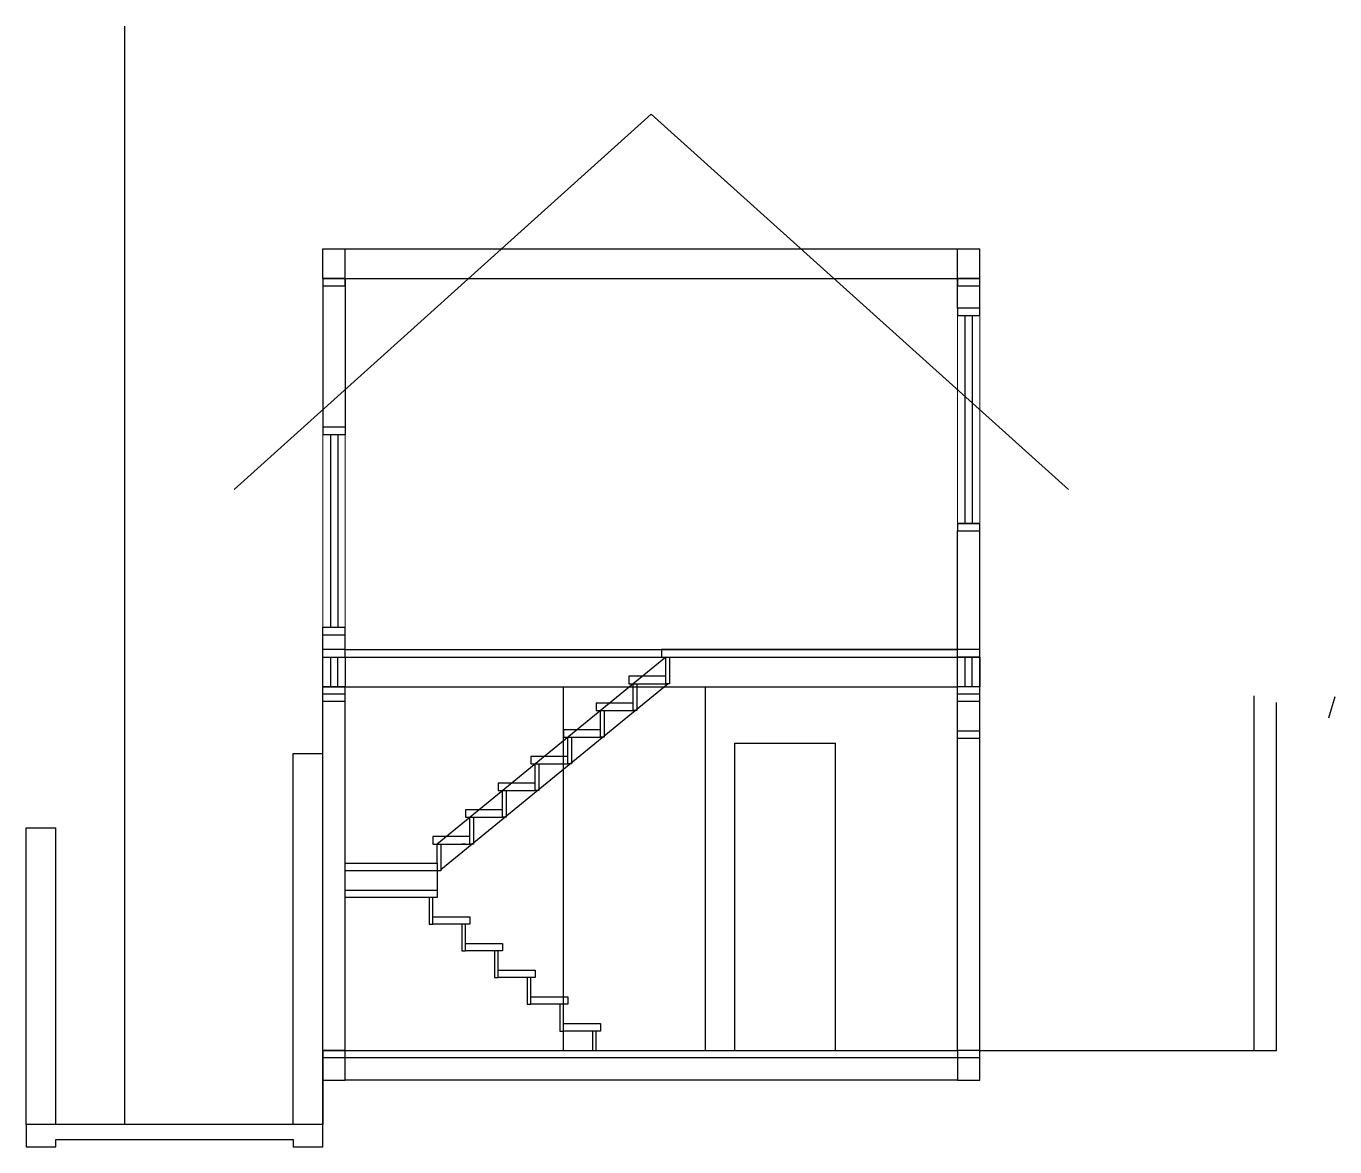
# Model space of a CAD drawing. Header units: millimetres. Extents: x 743280 to 1140305, y -337608 to -106611.
# Drawn here: x 1036935 to 1045753, y -213700 to -206150 of the extents above; entities that cross this region are included whole.
import ezdxf

# ---------------------------------------------------------------- set-up
doc = ezdxf.new("R2010")
doc.units = ezdxf.units.MM
doc.layers.add('SANTEH', color=7, linetype='Continuous')
doc.layers.add('ОСНОВНЫЕ', color=7, linetype='Continuous', lineweight=30)
doc.layers.add('ТОНКИЕ', color=250, linetype='Continuous', lineweight=13)

msp = doc.modelspace()

# ---------------------------------------------------------------- linework, layer by layer
at = {"layer": 'SANTEH', "ltscale": 100}
for p, q in [((1038935.1, -207849.7), (1043360.1, -207849.7)), ((1038935.1, -210599.7), (1038935.1, -210349.7)), ((1039085.1, -210349.7), (1043210.1, -210349.7)), ((1043360.1, -210599.7), (1043360.1, -210349.7)), ((1038935.1, -210399.7), (1043210.1, -210399.7)), ((1043360.1, -213049.7), (1043360.1, -210399.7)), ((1043360.1, -213249.7), (1043360.1, -210399.7)), ((1038935.1, -213049.7), (1038935.1, -210549.7)), ((1038935.1, -210599.7), (1043210.1, -210599.7)), ((1039085.1, -211859.7), (1039085.1, -210599.7)), ((1040555.1, -213049.7), (1040555.1, -210599.7)), ((1041510.1, -210599.7), (1041510.1, -213049.7)), ((1043210.1, -210899.7), (1043210.1, -210599.7)), ((1043210.1, -213049.7), (1043210.1, -210899.7)), ((1041709.4, -210979.7), (1042389.4, -210979.7)), ((1041709.4, -213049.7), (1041709.4, -210979.7)), ((1042389.4, -213049.7), (1042389.4, -210979.7)), ((1039085.1, -213049.7), (1039085.1, -211049.7)), ((1039085.1, -213049.7), (1038935.1, -213049.7)), ((1039085.1, -213049.7), (1039785.1, -213049.7))]:
    msp.add_line(p, q, dxfattribs=at)
at = {"layer": 'ОСНОВНЫЕ', "ltscale": 100}
for p, q in [((1037598.8, -213549.7), (1037598.8, -206149.7)), ((1041147.6, -206741.9), (1038336.8, -209271.8)), ((1041147.6, -206741.9), (1043958.4, -209271.8)), ((1038935.1, -207649.7), (1043360.1, -207649.7)), ((1038935.1, -207849.7), (1038935.1, -207649.7)), ((1039085.1, -207849.7), (1039085.1, -207649.7)), ((1043210.1, -208049.7), (1043210.1, -207649.7)), ((1043360.1, -208049.7), (1043360.1, -207649.7)), ((1038935.1, -207849.7), (1038935.1, -208899.7)), ((1039085.1, -207849.7), (1039085.1, -208899.7)), ((1043360.1, -208099.7), (1043360.1, -207999.7)), ((1043360.1, -208099.7), (1043360.1, -207999.7)), ((1043260.9, -208099.7), (1043260.9, -209499.7)), ((1043309.2, -208099.7), (1043309.2, -209499.7)), ((1038935.1, -208849.7), (1039085.1, -208849.7)), ((1038935.1, -208899.7), (1039085.1, -208899.7)), ((1038985.9, -208899.7), (1038985.9, -210199.7)), ((1039034.2, -208899.7), (1039034.2, -210199.7)), ((1043210.1, -209499.7), (1043360.1, -209499.7)), ((1043210.1, -210399.7), (1043210.1, -209549.7)), ((1043210.1, -210399.7), (1043210.1, -209549.7)), ((1043360.1, -210599.7), (1043360.1, -209549.7)), ((1043360.1, -210599.7), (1043360.1, -209549.7)), ((1043360.1, -210599.7), (1043360.1, -209549.7)), ((1043360.1, -210349.7), (1043360.1, -209549.7)), ((1038935.1, -210599.7), (1038935.1, -210199.7)), ((1038935.1, -210199.7), (1039085.1, -210199.7)), ((1039085.1, -210399.7), (1039085.1, -210199.7)), ((1038935.1, -210249.7), (1039085.1, -210249.7)), ((1039085.1, -210349.7), (1038935.1, -210349.7)), ((1043360.1, -210349.7), (1043210.1, -210349.7)), ((1041245.1, -210399.7), (1039705.1, -211659.7)), ((1041245.1, -210529.7), (1041245.1, -210399.7)), ((1041270.1, -210399.7), (1041270.1, -210579.7)), ((1043210.1, -210399.7), (1043360.1, -210399.7)), ((1043360.1, -210399.7), (1043210.1, -210399.7)), ((1038935.1, -210599.7), (1038935.1, -210549.7)), ((1038935.1, -210699.7), (1038935.1, -210549.7)), ((1043360.1, -210699.7), (1043360.1, -210549.7)), ((1043360.1, -210599.7), (1043360.1, -210549.7)), ((1039085.1, -210599.7), (1038935.1, -210599.7)), ((1039085.1, -210649.7), (1038935.1, -210649.7)), ((1039085.1, -210699.7), (1039085.1, -210599.7)), ((1041262, -210579.7), (1039730.1, -211833.1)), ((1041025.1, -210709.7), (1041025.1, -210579.7)), ((1041050.1, -210579.7), (1041050.1, -210759.7)), ((1041270.1, -210579.7), (1041245.1, -210579.7)), ((1043360.1, -210599.7), (1043210.1, -210599.7)), ((1043210.1, -210699.7), (1043210.1, -210599.7)), ((1043360.1, -210649.7), (1043210.1, -210649.7)), ((1045210.1, -213049.7), (1045210.1, -210661.3)), ((1039085.1, -210699.7), (1038935.1, -210699.7)), ((1043360.1, -210699.7), (1043210.1, -210699.7)), ((1045360.1, -213049.7), (1045360.1, -210706.3)), ((1045753.2, -210667.7), (1045710.1, -210811.3)), ((1040805.1, -210889.7), (1040805.1, -210759.7)), ((1040830.1, -210759.7), (1040830.1, -210939.7)), ((1041050.1, -210759.7), (1041025.1, -210759.7)), ((1043360.1, -210899.7), (1043210.1, -210899.7)), ((1043210.1, -210949.7), (1043210.1, -210899.7)), ((1043360.1, -210949.7), (1043360.1, -210899.7)), ((1040585.1, -211069.7), (1040585.1, -210939.7)), ((1040610.1, -210939.7), (1040610.1, -211119.7)), ((1040830.1, -210939.7), (1040805.1, -210939.7)), ((1043360.1, -210949.7), (1043210.1, -210949.7)), ((1038735.1, -213549.7), (1038735.1, -211049.7)), ((1038735.1, -211049.7), (1038935.1, -211049.7)), ((1038935.1, -213549.7), (1038935.1, -211049.7)), ((1040365.1, -211249.7), (1040365.1, -211119.7)), ((1040390.1, -211119.7), (1040390.1, -211299.7)), ((1040610.1, -211119.7), (1040585.1, -211119.7)), ((1040145.1, -211429.7), (1040145.1, -211299.7)), ((1040170.1, -211299.7), (1040170.1, -211479.7)), ((1040390.1, -211299.7), (1040365.1, -211299.7)), ((1039925.1, -211609.7), (1039925.1, -211479.7)), ((1039950.1, -211479.7), (1039950.1, -211659.7)), ((1040170.1, -211479.7), (1040145.1, -211479.7)), ((1036935.1, -213549.7), (1036935.1, -211549.7)), ((1036935.1, -211549.7), (1037135.1, -211549.7)), ((1037135.1, -213549.7), (1037135.1, -211549.7)), ((1039705.1, -211789.7), (1039705.1, -211659.7)), ((1039730.1, -211659.7), (1039730.1, -211839.7)), ((1039895.1, -211659.7), (1039870.1, -211659.7)), ((1039950.1, -211659.7), (1039925.1, -211659.7)), ((1039705.1, -211839.7), (1039705.1, -211969.7)), ((1039730.1, -211839.7), (1039705.1, -211839.7)), ((1039730.1, -211839.7), (1039705.1, -211839.7)), ((1039650.1, -212019.7), (1039650.1, -212199.7)), ((1039675.1, -212149.7), (1039675.1, -212019.7)), ((1039650.1, -212199.7), (1039675.1, -212199.7)), ((1039870.1, -212199.7), (1039870.1, -212379.7)), ((1039895.1, -212329.7), (1039895.1, -212199.7)), ((1039870.1, -212379.7), (1039895.1, -212379.7)), ((1040090.1, -212379.7), (1040090.1, -212559.7)), ((1040115.1, -212509.7), (1040115.1, -212379.7)), ((1040090.1, -212559.7), (1040115.1, -212559.7)), ((1040310.1, -212559.7), (1040310.1, -212739.7)), ((1040335.1, -212689.7), (1040335.1, -212559.7)), ((1040310.1, -212739.7), (1040335.1, -212739.7)), ((1040310.1, -212739.7), (1040335.1, -212739.7)), ((1040530.1, -212739.7), (1040530.1, -212919.7)), ((1040555.1, -212869.7), (1040555.1, -212739.7)), ((1040530.1, -212919.7), (1040555.1, -212919.7)), ((1040530.1, -212919.7), (1040555.1, -212919.7)), ((1040750.1, -212919.7), (1040750.1, -213049.7)), ((1040775.1, -213049.7), (1040775.1, -212919.7)), ((1038935.1, -213049.7), (1038935.1, -213099.7)), ((1038935.1, -213049.7), (1039085.1, -213049.7)), ((1043210.1, -213099.7), (1038935.1, -213099.7)), ((1039085.1, -213099.7), (1039085.1, -213049.7)), ((1039085.1, -213049.7), (1043210.1, -213049.7)), ((1040750.1, -213049.7), (1040775.1, -213049.7)), ((1043360.1, -213049.7), (1043210.1, -213049.7)), ((1043210.1, -213049.7), (1043210.1, -213099.7)), ((1043360.1, -213099.7), (1043360.1, -213049.7)), ((1043360.1, -213049.7), (1045360.1, -213049.7)), ((1038935.1, -213249.7), (1038935.1, -213549.7)), ((1043210.1, -213249.7), (1039085.1, -213249.7)), ((1038935.1, -213549.7), (1036935.1, -213549.7)), ((1036935.1, -213549.7), (1036935.1, -213699.7)), ((1038935.1, -213699.7), (1038935.1, -213549.7)), ((1037135.1, -213699.7), (1037135.1, -213649.7)), ((1037135.1, -213649.7), (1038735.1, -213649.7)), ((1038735.1, -213649.7), (1038735.1, -213699.7)), ((1036935.1, -213699.7), (1037135.1, -213699.7)), ((1038735.1, -213699.7), (1038935.1, -213699.7))]:
    msp.add_line(p, q, dxfattribs=at)
for points in [[(1038935.1, -207899.7), (1039085.1, -207899.7), (1039085.1, -207849.7), (1038935.1, -207849.7)], [(1043210.1, -207899.7), (1043360.1, -207899.7), (1043360.1, -207849.7), (1043210.1, -207849.7)], [(1043210.1, -208099.7), (1043360.1, -208099.7), (1043360.1, -208049.7), (1043210.1, -208049.7)], [(1043210.1, -209549.7), (1043360.1, -209549.7), (1043360.1, -209499.7), (1043210.1, -209499.7)], [(1043210.1, -210349.7), (1041215.1, -210349.7), (1041215.1, -210399.7), (1043210.1, -210399.7)], [(1038935.1, -210399.7), (1038985.1, -210399.7), (1038985.1, -210599.7), (1038935.1, -210599.7)], [(1039035.1, -210399.7), (1039085.1, -210399.7), (1039085.1, -210599.7), (1039035.1, -210599.7)], [(1043210.1, -210399.7), (1043260.1, -210399.7), (1043260.1, -210599.7), (1043210.1, -210599.7)], [(1043310.1, -210399.7), (1043360.1, -210399.7), (1043360.1, -210599.7), (1043310.1, -210599.7)], [(1041245.1, -210529.7), (1040995.1, -210529.7), (1040995.1, -210579.7), (1041245.1, -210579.7)], [(1041025.1, -210709.7), (1040775.1, -210709.7), (1040775.1, -210759.7), (1041025.1, -210759.7)], [(1040805.1, -210889.7), (1040555.1, -210889.7), (1040555.1, -210939.7), (1040805.1, -210939.7)], [(1040585.1, -211069.7), (1040335.1, -211069.7), (1040335.1, -211119.7), (1040585.1, -211119.7)], [(1040365.1, -211249.7), (1040115.1, -211249.7), (1040115.1, -211299.7), (1040365.1, -211299.7)], [(1040145.1, -211429.7), (1039895.1, -211429.7), (1039895.1, -211479.7), (1040145.1, -211479.7)], [(1039925.1, -211609.7), (1039675.1, -211609.7), (1039675.1, -211659.7), (1039925.1, -211659.7)], [(1039085.1, -211789.7), (1039705.1, -211789.7), (1039705.1, -211839.7), (1039085.1, -211839.7)], [(1039085.1, -211969.7), (1039705.1, -211969.7), (1039705.1, -212019.7), (1039085.1, -212019.7)], [(1039675.1, -212149.7), (1039925.1, -212149.7), (1039925.1, -212199.7), (1039675.1, -212199.7)], [(1039895.1, -212329.7), (1040145.1, -212329.7), (1040145.1, -212379.7), (1039895.1, -212379.7)], [(1040115.1, -212509.7), (1040365.1, -212509.7), (1040365.1, -212559.7), (1040115.1, -212559.7)], [(1040335.1, -212689.7), (1040585.1, -212689.7), (1040585.1, -212739.7), (1040335.1, -212739.7)], [(1040555.1, -212869.7), (1040805.1, -212869.7), (1040805.1, -212919.7), (1040555.1, -212919.7)], [(1039085.1, -213099.7), (1038935.1, -213099.7), (1038935.1, -213249.7), (1039085.1, -213249.7)], [(1043360.1, -213099.7), (1043210.1, -213099.7), (1043210.1, -213249.7), (1043360.1, -213249.7)]]:
    msp.add_lwpolyline(points, close=True, dxfattribs=at)
at = {"layer": 'ТОНКИЕ', "ltscale": 100}
for p, q in [((1043210.1, -208099.7), (1043210.1, -209499.7)), ((1043360.1, -208099.7), (1043360.1, -209499.7)), ((1038935.1, -208899.7), (1038935.1, -210199.7)), ((1039085.1, -208899.7), (1039085.1, -210199.7))]:
    msp.add_line(p, q, dxfattribs=at)

doc.saveas('drawing.dxf')
